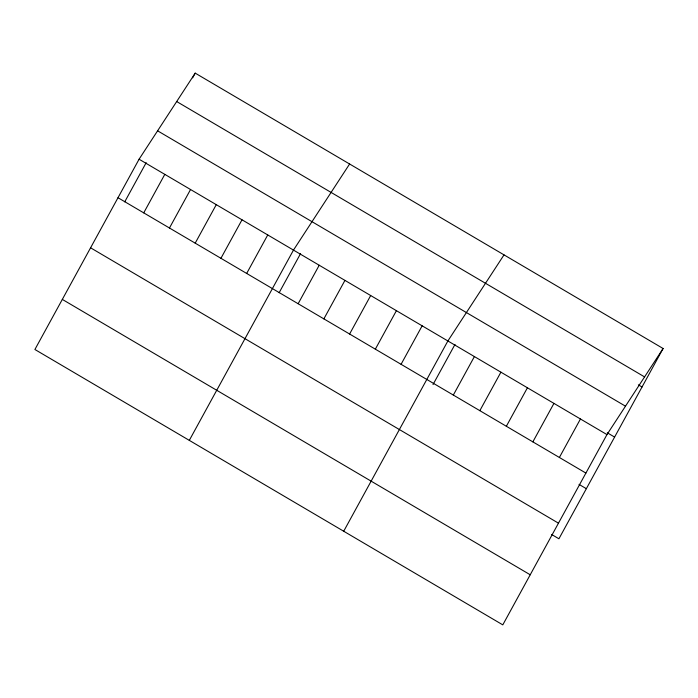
<?xml version="1.0" encoding="UTF-8"?>
<svg xmlns="http://www.w3.org/2000/svg" width="698" height="698" viewBox="0 0 698 698"><rect width="100%" height="100%" fill="white"/><g stroke="black" fill="none" stroke-linecap="round" stroke-linejoin="round"><path stroke-width="1.05" d="M139.077 159.223L34.9 349.497L502.796 624.867L606.963 434.592L663.1 348.503L195.204 73.133L139.077 159.223L606.963 434.592M124.733 201.853L146.187 162.669M192.639 77.827L195.204 73.133M143.736 212.855L164.807 174.369M169.466 228.002L190.545 189.516M195.204 243.148L216.275 204.662M220.934 258.295L242.014 219.8M246.673 273.442L267.744 234.947M189.306 440.368L293.474 250.093L349.611 164.004M279.139 292.724L300.594 253.54M298.142 303.726L319.213 265.24M323.872 318.873L344.943 280.387M349.611 334.019L370.682 295.533M375.341 349.166L396.412 310.671M401.071 364.312L422.15 325.818M343.713 531.239L447.88 340.964L504.017 254.875M433.022 384.546L455 344.411M453.325 395.059L474.396 356.573M479.84 410.668L500.911 372.174M506.347 426.269L527.426 387.774M532.862 441.869L553.942 403.383M559.377 457.478L580.448 418.983M663.1 348.503L558.924 538.777L551.612 534.476M176.681 101.542L644.577 376.911M638.373 384.842L642.029 386.989M157.6 130.814L625.487 406.184M607.286 432.777L614.606 437.079M117.997 197.717L585.892 473.078M579.035 484.386L586.346 488.687M90.574 247.799L558.47 523.168M62.323 299.407L530.218 574.777"/></g></svg>
